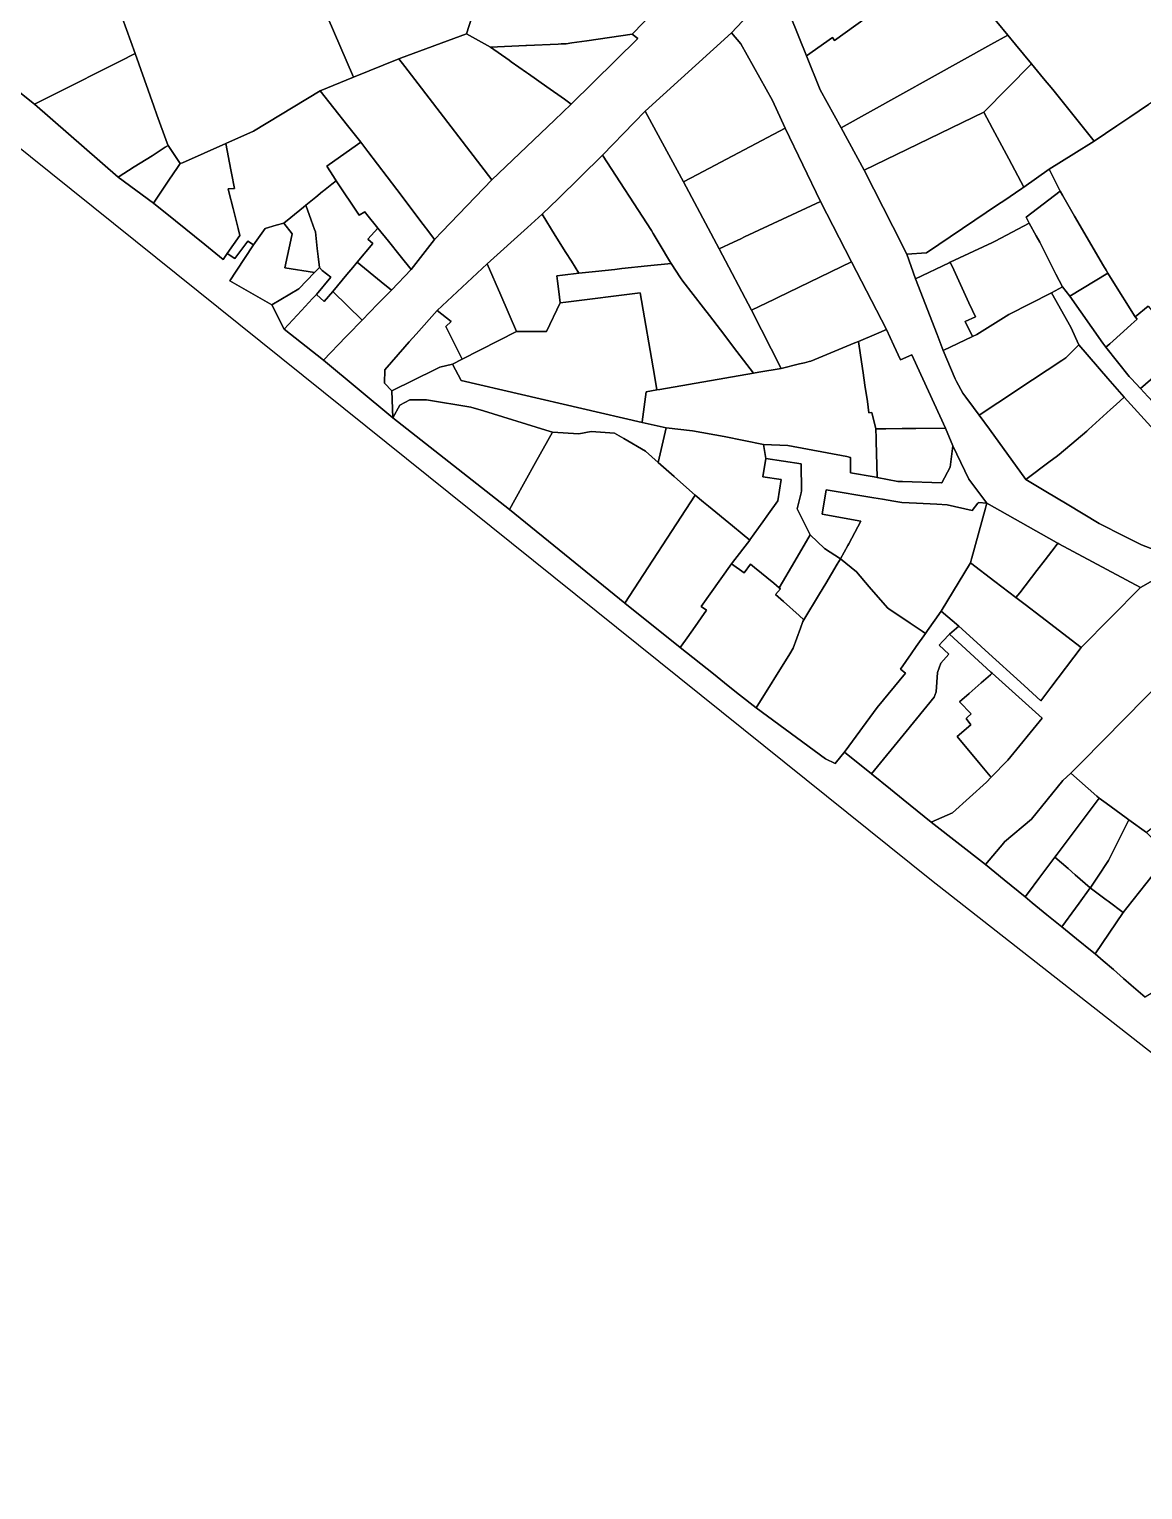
# Model space of a CAD drawing. Header units: inches. Extents: x 469561 to 471650, y 1000291 to 1003909.
# Drawn here: x 470656 to 470920.8, y 1000290.6 to 1000638 of the extents above; entities that cross this region are included whole.
import ezdxf

# ---------------------------------------------------------------- set-up
doc = ezdxf.new("R2010")
doc.units = ezdxf.units.IN
doc.header["$MEASUREMENT"] = 0
doc.layers.add('Gulele_10_08_New_Parcel', color=7, linetype='Continuous')

msp = doc.modelspace()

# ---------------------------------------------------------------- linework, layer by layer
at = {"layer": 'Gulele_10_08_New_Parcel'}
for points in [[(471269.5416, 1000462.1588), (471211.4731, 1000417.2532), (471202.1631, 1000410.2677), (471119.6125, 1000350.1849), (471046.5759, 1000297.0267), (471041.7329, 1000290.5708), (471025.6619, 1000308.995), (471006.7273, 1000328.8018), (470870.5715, 1000435.4985), (470556.3433, 1000687.9273)], [(470835.004, 1000649.9492), (470823.0174, 1000637.0814), (470802.4718, 1000618.4601), (470799.8702, 1000615.7928), (470792.3134, 1000608.0452), (470781.7229, 1000597.6438), (470777.9544, 1000593.9426), (470774.4615, 1000590.8001), (470764.8793, 1000582.1793), (470752.9959, 1000571.095), (470748.015, 1000565.4534), (470746.3649, 1000563.5845), (470745.3137, 1000562.3938), (470740.513, 1000556.9562), (470740.4365, 1000553.8177), (470742.1971, 1000551.9805), (470742.4268, 1000545.5502), (470725.936, 1000559.2603), (470731.3041, 1000564.7944), (470731.7759, 1000565.2809), (470735.1789, 1000568.7891), (470738.8141, 1000572.5367), (470742.0888, 1000575.9127), (470746.8207, 1000580.791), (470752.3756, 1000587.9323), (470754.2132, 1000589.8452), (470766.018, 1000602.1332), (470780.8513, 1000616.338), (470784.8462, 1000620.1636), (470800.6893, 1000635.7793), (470799.3793, 1000636.7793), (470804.6318, 1000642.2628)], [(470763.7493, 1000648.8793), (470759.9502, 1000636.8686), (470744.2539, 1000631.0858), (470743.8889, 1000630.9364), (470733.1269, 1000626.5299), (470726.8431, 1000641.1029)], [(470836.9993, 1000641.0793), (470840.8282, 1000631.6286), (470844.0893, 1000623.5793), (470849.0648, 1000614.4767), (470854.5293, 1000604.4793), (470861.3259, 1000591.0488), (470864.6538, 1000584.4726), (470866.7611, 1000578.5939), (470871.8779, 1000565.3907), (470873.3517, 1000561.5879), (470876.1893, 1000554.7793), (470876.5257, 1000554.1475), (470877.9993, 1000551.3793), (470878.6697, 1000550.4804), (470880.5101, 1000548.0129), (470881.8841, 1000546.1707), (470884.306, 1000542.8298), (470892.9693, 1000530.8793), (470897.7105, 1000528.0248), (470902.7756, 1000524.9753), (470910.3852, 1000520.3939), (470911.8221, 1000519.6713), (470914.9346, 1000518.1059), (470920.4475, 1000515.3333), (470931.0395, 1000511.2731), (470920.2537, 1000505.2081), (470900.8187, 1000515.5684), (470898.4258, 1000516.9268), (470883.7391, 1000525.2643), (470879.4069, 1000530.9356), (470875.6293, 1000538.8793), (470873.8393, 1000543.0793), (470867.1373, 1000557.7213), (470865.8388, 1000560.5582), (470863.2051, 1000559.3379), (470861.6198, 1000562.7596), (470859.8724, 1000566.5313), (470851.5293, 1000582.6793), (470844.1374, 1000596.9962), (470835.7456, 1000614.4673), (470832.7334, 1000621.0519), (470825.1893, 1000634.4793), (470823.0174, 1000637.0814), (470835.004, 1000649.9492)], [(470948.9451, 1000645.1378), (470931.5905, 1000626.3642), (470922.1657, 1000620.0383), (470917.6997, 1000617.0407), (470914.6079, 1000614.9656), (470909.2452, 1000611.3661), (470899.428, 1000623.592), (470897.2088, 1000626.2517), (470894.3036, 1000629.7335), (470890.513, 1000634.3447), (470888.6725, 1000636.5835), (470883.4843, 1000642.8947)], [(470644.1948, 1000630.4108), (470657.2613, 1000620.1754), (470677.1107, 1000602.8152), (470685.5095, 1000596.5772), (470690.7232, 1000592.3662), (470697.7024, 1000586.7291), (470702.093, 1000583.1828), (470703.0667, 1000584.5849), (470704.8364, 1000583.4071), (470707.9988, 1000587.5882), (470709.3483, 1000586.6909), (470705.2103, 1000580.39), (470703.654, 1000578.1492), (470713.706, 1000572.4426), (470716.6036, 1000566.5993), (470725.936, 1000559.2603), (470742.4268, 1000545.5502), (470770.2146, 1000523.7333), (470797.6197, 1000501.4571), (470810.7864, 1000490.8931), (470818.6707, 1000484.6329), (470822.2132, 1000481.8201), (470824.918, 1000479.6724), (470828.8588, 1000476.5433), (470845.3107, 1000464.4066), (470847.6072, 1000463.3349), (470850.0171, 1000466.273), (470849.8272, 1000466.0142), (470856.2575, 1000460.8853), (470860.7667, 1000457.2246), (470863.8215, 1000454.7447), (470870.4959, 1000449.3262), (470883.376, 1000439.3197), (470887.8126, 1000435.6677), (470892.7793, 1000431.5793), (470894.4619, 1000430.2151), (470898.0046, 1000427.3429), (470901.5472, 1000424.4707), (470905.0209, 1000421.6544), (470908.7631, 1000418.6205), (470909.4903, 1000418.0309), (470911.3913, 1000416.3732), (470913.7867, 1000414.2844), (470916.1721, 1000412.2043), (470918.0141, 1000410.5981), (470921.3174, 1000407.7176)], [(470922.0441, 1000572.1185), (470919.0029, 1000569.5655), (470913.5243, 1000578.2484), (470912.4785, 1000579.9058), (470912.0477, 1000580.647), (470911.4288, 1000581.7121), (470904.5544, 1000593.5407), (470901.6788, 1000598.4887), (470901.1405, 1000599.4149), (470898.5567, 1000604.6891), (470904.3931, 1000608.3351), (470909.2452, 1000611.3661), (470914.6079, 1000614.9656), (470917.6997, 1000617.0407), (470922.1657, 1000620.0383)], [(470926.5214, 1000484.1682), (470906.2943, 1000463.6566), (470903.6958, 1000461.0216), (470901.7793, 1000459.2793), (470894.3393, 1000450.0793), (470887.9315, 1000444.6588), (470887.7193, 1000444.4793), (470883.376, 1000439.3197), (470870.4959, 1000449.3262), (470875.5482, 1000451.6227), (470883.586, 1000458.895), (470884.707, 1000460.0337), (470888.6893, 1000464.0793), (470896.8615, 1000474.0913), (470884.9723, 1000484.7921), (470884.6577, 1000485.0753), (470874.8592, 1000494.1083), (470877.0026, 1000496.022), (470881.3426, 1000492.0734), (470883.3399, 1000490.2563), (470892.5866, 1000481.8436), (470896.523, 1000478.2623), (470898.9048, 1000481.3813), (470906.1684, 1000490.8931), (470920.2537, 1000505.2081), (470931.0395, 1000511.2731)]]:
    msp.add_lwpolyline(points, dxfattribs=at)
for points in [[(470669.2831, 1000664.5049), (470672.6695, 1000666.0776), (470677.6904, 1000668.4094), (470684.2748, 1000671.4673), (470707.7851, 1000682.3858), (470708.8325, 1000682.8722), (470724.0413, 1000647.6007), (470726.8431, 1000641.1029), (470733.1269, 1000626.5299), (470725.1781, 1000623.2752), (470709.3316, 1000613.7372), (470702.6947, 1000610.7907), (470692.4115, 1000606.2253), (470691.908, 1000606.0018), (470688.979, 1000610.2826), (470688.7693, 1000610.8695), (470686.3526, 1000617.632), (470685.6286, 1000619.6578), (470681.1616, 1000632.1577), (470674.9908, 1000649.4252), (470673.5511, 1000653.229), (470672.4123, 1000656.2376), (470670.4522, 1000661.416), (470670.2035, 1000662.0733)], [(470835.004, 1000649.9492), (470857.466, 1000674.5451), (470863.615, 1000667.0651), (470871.2541, 1000657.7724), (470871.4754, 1000657.5032), (470872.0917, 1000656.7535), (470873.4526, 1000655.098), (470871.6062, 1000653.7725), (470870.3632, 1000652.8802), (470870.0543, 1000652.6584), (470861.6859, 1000646.651), (470859.6283, 1000645.1739), (470860.1944, 1000644.3854), (470847.5097, 1000635.2795), (470846.967, 1000636.0354), (470840.8282, 1000631.6286), (470836.9993, 1000641.0793)], [(470759.9502, 1000636.8686), (470763.7493, 1000648.8793), (470764.1674, 1000650.4473), (470764.4693, 1000651.5793), (470764.5418, 1000653.7552), (470769.2063, 1000653.9811), (470771.6178, 1000654.0979), (470782.4928, 1000654.6245), (470785.6893, 1000654.7793), (470789.1293, 1000654.5793), (470790.75, 1000654.2298), (470804.6318, 1000642.2628), (470799.3793, 1000636.7793), (470788.5549, 1000635.2274), (470785.0211, 1000634.7207), (470783.6495, 1000634.5241), (470782.4553, 1000634.471), (470781.7421, 1000634.4393), (470774.2222, 1000634.1051), (470774.0851, 1000634.099), (470765.6989, 1000633.7263)], [(470840.8282, 1000631.6286), (470846.967, 1000636.0354), (470847.5097, 1000635.2795), (470860.1944, 1000644.3854), (470859.6283, 1000645.1739), (470861.6859, 1000646.651), (470870.0543, 1000652.6584), (470870.3632, 1000652.8802), (470871.6062, 1000653.7725), (470873.4526, 1000655.098), (470874.267, 1000654.1073), (470878.5705, 1000648.8721), (470878.6309, 1000648.7987), (470883.4843, 1000642.8947), (470888.6725, 1000636.5835), (470884.6206, 1000634.322), (470849.0648, 1000614.4767), (470844.0893, 1000623.5793)], [(470641.9434, 1000632.1744), (470644.6896, 1000635.0546), (470645.3025, 1000635.6974), (470647.177, 1000637.6633), (470649.016, 1000638.7864), (470651.4415, 1000640.2678), (470656.6869, 1000643.4713), (470674.9908, 1000649.4252), (470681.1616, 1000632.1577), (470677.6293, 1000630.3868), (470672.3534, 1000627.7417), (470671.6103, 1000627.3692), (470667.8176, 1000625.4678), (470657.2613, 1000620.1754), (470644.1948, 1000630.4108)], [(470743.8889, 1000630.9364), (470744.2539, 1000631.0858), (470759.9502, 1000636.8686), (470765.6989, 1000633.7263), (470770.0745, 1000630.6269), (470770.6092, 1000630.2482), (470774.2158, 1000627.6935), (470774.7385, 1000627.3232), (470779.0289, 1000624.2842), (470783.2447, 1000621.298), (470784.8462, 1000620.1636), (470780.8513, 1000616.338), (470766.018, 1000602.1332), (470748.4947, 1000624.9415), (470747.6482, 1000626.0433), (470745.3129, 1000629.0829)], [(470765.6989, 1000633.7263), (470774.0851, 1000634.099), (470774.2222, 1000634.1051), (470781.7421, 1000634.4393), (470782.4553, 1000634.471), (470783.6495, 1000634.5241), (470785.0211, 1000634.7207), (470788.5549, 1000635.2274), (470799.3793, 1000636.7793), (470800.6893, 1000635.7793), (470784.8462, 1000620.1636), (470783.2447, 1000621.298), (470779.0289, 1000624.2842), (470774.7385, 1000627.3232), (470774.2158, 1000627.6935), (470770.6092, 1000630.2482), (470770.0745, 1000630.6269)], [(470802.4718, 1000618.4601), (470823.0174, 1000637.0814), (470825.1893, 1000634.4793), (470832.7334, 1000621.0519), (470835.7456, 1000614.4673), (470814.9177, 1000603.4194), (470811.5783, 1000601.6481), (470805.088, 1000613.6301)], [(470849.0648, 1000614.4767), (470884.6206, 1000634.322), (470888.6725, 1000636.5835), (470890.513, 1000634.3447), (470894.3036, 1000629.7335), (470882.9542, 1000618.2602), (470875.3128, 1000614.4811), (470869.9357, 1000611.8934), (470854.5293, 1000604.4793)], [(470657.2613, 1000620.1754), (470667.8176, 1000625.4678), (470671.6103, 1000627.3692), (470672.3534, 1000627.7417), (470677.6293, 1000630.3868), (470681.1616, 1000632.1577), (470685.6286, 1000619.6578), (470686.3526, 1000617.632), (470688.7693, 1000610.8695), (470688.979, 1000610.2826), (470688.3343, 1000609.877), (470685.1727, 1000607.8877), (470680.9183, 1000605.2109), (470677.1107, 1000602.8152)], [(470725.1781, 1000623.2752), (470733.1269, 1000626.5299), (470743.8889, 1000630.9364), (470745.3129, 1000629.0829), (470747.6482, 1000626.0433), (470748.4947, 1000624.9415), (470766.018, 1000602.1332), (470754.2132, 1000589.8452), (470752.3756, 1000587.9323), (470750.9832, 1000589.7726), (470749.656, 1000591.5265), (470743.3858, 1000599.8131), (470736.4992, 1000608.9145), (470734.8007, 1000611.069), (470731.6475, 1000615.0688)], [(470882.9542, 1000618.2602), (470894.3036, 1000629.7335), (470897.2088, 1000626.2517), (470899.428, 1000623.592), (470909.2452, 1000611.3661), (470904.3931, 1000608.3351), (470898.5567, 1000604.6891), (470892.5347, 1000600.4219), (470888.936, 1000607.1225), (470885.0431, 1000614.3708)], [(470702.6947, 1000610.7907), (470709.3316, 1000613.7372), (470725.1781, 1000623.2752), (470731.6475, 1000615.0688), (470734.8007, 1000611.069), (470729.9889, 1000607.7056), (470726.7291, 1000605.4271), (470728.3178, 1000602.8995), (470728.9298, 1000601.9259), (470727.9395, 1000601.1235), (470725.9309, 1000599.4959), (470725.7526, 1000599.3514), (470724.0953, 1000598.0085), (470721.7191, 1000596.083), (470721.2146, 1000595.6742), (470718.1742, 1000593.2106), (470716.5239, 1000591.8733), (470714.7081, 1000591.3435), (470712.0893, 1000590.5793), (470709.3483, 1000586.6909), (470707.9988, 1000587.5882), (470704.8364, 1000583.4071), (470703.0667, 1000584.5849), (470706.0795, 1000588.9233), (470705.6594, 1000590.5782), (470704.4445, 1000595.3641), (470703.4484, 1000599.288), (470703.3137, 1000600.025), (470704.7793, 1000600.0793), (470704.0647, 1000603.7513), (470703.9096, 1000604.5483)], [(470792.3134, 1000608.0452), (470799.8702, 1000615.7928), (470802.4718, 1000618.4601), (470805.088, 1000613.6301), (470811.5783, 1000601.6481), (470820.0544, 1000585.7468), (470827.7599, 1000571.1063), (470834.7649, 1000557.3065), (470829.5054, 1000556.4016), (470828.2502, 1000556.1857), (470824.2773, 1000561.3504), (470820.3301, 1000566.4819), (470817.7428, 1000569.8454), (470816.3066, 1000571.7123), (470811.4304, 1000578.0515), (470810.8315, 1000578.8301), (470808.6017, 1000582.2781), (470808.2159, 1000582.8747), (470805.9887, 1000586.6355), (470804.3759, 1000589.3587), (470803.9429, 1000590.0899)], [(470854.5293, 1000604.4793), (470869.9357, 1000611.8934), (470875.3128, 1000614.4811), (470882.9542, 1000618.2602), (470885.0431, 1000614.3708), (470888.936, 1000607.1225), (470892.5347, 1000600.4219), (470892.0574, 1000600.0837), (470887.7085, 1000597.1557), (470886.4835, 1000596.3309), (470869.3708, 1000584.8095), (470864.6538, 1000584.4726), (470861.3259, 1000591.0488)], [(470811.5783, 1000601.6481), (470814.9177, 1000603.4194), (470835.7456, 1000614.4673), (470844.1374, 1000596.9962), (470826.0719, 1000588.5576), (470825.179, 1000588.1405), (470823.4504, 1000587.3331), (470820.0544, 1000585.7468)], [(470677.1107, 1000602.8152), (470680.9183, 1000605.2109), (470685.1727, 1000607.8877), (470688.3343, 1000609.877), (470688.979, 1000610.2826), (470691.908, 1000606.0018), (470691.2685, 1000605.0599), (470689.2106, 1000602.0287), (470687.1264, 1000598.9588), (470685.5095, 1000596.5772)], [(470685.5095, 1000596.5772), (470687.1264, 1000598.9588), (470689.2106, 1000602.0287), (470691.2685, 1000605.0599), (470691.908, 1000606.0018), (470692.4115, 1000606.2253), (470702.6947, 1000610.7907), (470703.9096, 1000604.5483), (470704.0647, 1000603.7513), (470704.7793, 1000600.0793), (470703.3137, 1000600.025), (470703.4484, 1000599.288), (470704.4445, 1000595.3641), (470705.6594, 1000590.5782), (470706.0795, 1000588.9233), (470703.0667, 1000584.5849), (470702.093, 1000583.1828), (470697.7024, 1000586.7291), (470690.7232, 1000592.3662)], [(470726.7291, 1000605.4271), (470729.9889, 1000607.7056), (470734.8007, 1000611.069), (470736.4992, 1000608.9145), (470743.3858, 1000599.8131), (470749.656, 1000591.5265), (470750.9832, 1000589.7726), (470752.3756, 1000587.9323), (470746.8207, 1000580.791), (470744.1652, 1000584.0956), (470741.3744, 1000587.5686), (470738.9117, 1000590.6332), (470736.3006, 1000593.8826), (470735.747, 1000594.5715), (470734.4628, 1000593.707), (470728.9298, 1000601.9259), (470728.3178, 1000602.8995)], [(470777.9544, 1000593.9426), (470781.7229, 1000597.6438), (470792.3134, 1000608.0452), (470803.9429, 1000590.0899), (470804.3759, 1000589.3587), (470805.9887, 1000586.6355), (470808.2159, 1000582.8747), (470808.6017, 1000582.2781), (470802.9804, 1000581.6758), (470796.9182, 1000581.0263), (470795.273, 1000580.85), (470790.6037, 1000580.3497), (470786.7106, 1000579.9326), (470784.9035, 1000582.824), (470783.6094, 1000584.8945), (470781.0828, 1000588.9371)], [(470721.7191, 1000596.083), (470724.0953, 1000598.0085), (470725.7526, 1000599.3514), (470725.9309, 1000599.4959), (470727.9395, 1000601.1235), (470728.9298, 1000601.9259), (470734.4628, 1000593.707), (470735.747, 1000594.5715), (470736.3006, 1000593.8826), (470738.9117, 1000590.6332), (470736.5321, 1000588.0695), (470737.6865, 1000586.998), (470733.9701, 1000582.5601), (470732.9057, 1000581.289), (470731.5097, 1000579.622), (470728.1487, 1000575.6084), (470726.1149, 1000573.1797), (470724.2866, 1000574.8767), (470727.7051, 1000579.0155), (470725.6301, 1000580.5674), (470724.9993, 1000581.2793), (470724.6979, 1000583.8977), (470724.4748, 1000585.8356), (470724.0184, 1000589.8003), (470723.8348, 1000590.3021), (470723.0027, 1000592.5755)], [(470864.6538, 1000584.4726), (470869.3708, 1000584.8095), (470886.4835, 1000596.3309), (470887.7085, 1000597.1557), (470892.0574, 1000600.0837), (470892.5347, 1000600.4219), (470898.5567, 1000604.6891), (470901.1405, 1000599.4149), (470893.0682, 1000593.2328), (470893.7707, 1000591.8339), (470885.709, 1000587.5383), (470885.0466, 1000587.2288), (470875.0003, 1000582.5343), (470874.7648, 1000582.4243), (470866.7611, 1000578.5939)], [(470893.0682, 1000593.2328), (470901.1405, 1000599.4149), (470901.6788, 1000598.4887), (470904.5544, 1000593.5407), (470911.4288, 1000581.7121), (470912.0477, 1000580.647), (470912.4785, 1000579.9058), (470909.4413, 1000578.154), (470903.4007, 1000574.477), (470901.6558, 1000576.7109), (470900.1313, 1000579.7076), (470898.1127, 1000583.6754), (470896.2793, 1000587.2793), (470895.4197, 1000588.8401), (470893.7707, 1000591.8339)], [(470716.5239, 1000591.8733), (470718.1742, 1000593.2106), (470721.2146, 1000595.6742), (470721.7191, 1000596.083), (470723.0027, 1000592.5755), (470723.8348, 1000590.3021), (470724.0184, 1000589.8003), (470724.4748, 1000585.8356), (470724.6979, 1000583.8977), (470724.9993, 1000581.2793), (470723.8398, 1000580.0854), (470716.7612, 1000581.1996), (470718.4122, 1000588.8705), (470718.5097, 1000589.3235)], [(470820.0544, 1000585.7468), (470823.4504, 1000587.3331), (470825.179, 1000588.1405), (470826.0719, 1000588.5576), (470844.1374, 1000596.9962), (470851.5293, 1000582.6793), (470834.0326, 1000574.1604), (470833.19, 1000573.7502), (470827.7599, 1000571.1063)], [(470703.654, 1000578.1492), (470705.2103, 1000580.39), (470709.3483, 1000586.6909), (470712.0893, 1000590.5793), (470714.7081, 1000591.3435), (470716.5239, 1000591.8733), (470718.5097, 1000589.3235), (470718.4122, 1000588.8705), (470716.7612, 1000581.1996), (470723.8398, 1000580.0854), (470720.1117, 1000576.2465), (470713.706, 1000572.4426)], [(470764.8793, 1000582.1793), (470774.4615, 1000590.8001), (470777.9544, 1000593.9426), (470781.0828, 1000588.9371), (470783.6094, 1000584.8945), (470784.9035, 1000582.824), (470786.7106, 1000579.9326), (470782.805, 1000579.4681), (470781.4676, 1000579.309), (470781.6167, 1000578.0558), (470781.9092, 1000575.5961), (470782.2286, 1000572.9107), (470778.9993, 1000566.0793), (470771.8793, 1000566.0793), (470768.1129, 1000574.7421)], [(470875.0003, 1000582.5343), (470885.0466, 1000587.2288), (470885.709, 1000587.5383), (470893.7707, 1000591.8339), (470895.4197, 1000588.8401), (470896.2793, 1000587.2793), (470898.1127, 1000583.6754), (470900.1313, 1000579.7076), (470901.6558, 1000576.7109), (470899.0667, 1000575.2987), (470888.9693, 1000570.0793), (470881.3093, 1000565.3793), (470880.2903, 1000564.8938), (470878.5601, 1000568.4693), (470880.9693, 1000569.5793), (470880.291, 1000571.0514), (470879.4475, 1000572.8821), (470875.8137, 1000580.7689)], [(470733.9701, 1000582.5601), (470737.6865, 1000586.998), (470736.5321, 1000588.0695), (470738.9117, 1000590.6332), (470741.3744, 1000587.5686), (470744.1652, 1000584.0956), (470746.8207, 1000580.791), (470742.0888, 1000575.9127), (470739.6568, 1000577.904)], [(470713.706, 1000572.4426), (470720.1117, 1000576.2465), (470723.8398, 1000580.0854), (470724.9993, 1000581.2793), (470725.6301, 1000580.5674), (470727.7051, 1000579.0155), (470724.2866, 1000574.8767), (470723.363, 1000573.8816), (470720.7216, 1000571.0359), (470716.6036, 1000566.5993)], [(470728.1487, 1000575.6084), (470731.5097, 1000579.622), (470732.9057, 1000581.289), (470733.9701, 1000582.5601), (470739.6568, 1000577.904), (470742.0888, 1000575.9127), (470738.8141, 1000572.5367), (470735.1789, 1000568.7891)], [(470752.9959, 1000571.095), (470764.8793, 1000582.1793), (470768.1129, 1000574.7421), (470771.8793, 1000566.0793), (470758.9533, 1000559.499), (470755.0576, 1000567.2906), (470756.2925, 1000568.4879)], [(470781.4676, 1000579.309), (470782.805, 1000579.4681), (470786.7106, 1000579.9326), (470790.6037, 1000580.3497), (470795.273, 1000580.85), (470796.9182, 1000581.0263), (470802.9804, 1000581.6758), (470808.6017, 1000582.2781), (470810.8315, 1000578.8301), (470811.4304, 1000578.0515), (470816.3066, 1000571.7123), (470817.7428, 1000569.8454), (470820.3301, 1000566.4819), (470824.2773, 1000561.3504), (470828.2502, 1000556.1857), (470805.9216, 1000552.3142), (470805.2271, 1000552.1938), (470804.6353, 1000555.6083), (470801.2304, 1000575.2518), (470783.5654, 1000573.0754), (470782.2286, 1000572.9107), (470781.9092, 1000575.5961), (470781.6167, 1000578.0558)], [(470827.7599, 1000571.1063), (470833.19, 1000573.7502), (470834.0326, 1000574.1604), (470851.5293, 1000582.6793), (470859.8724, 1000566.5313), (470857.424, 1000565.507), (470853.1785, 1000563.731), (470852.3259, 1000563.3743), (470841.8399, 1000558.9877), (470841.4634, 1000558.8982), (470840.3677, 1000558.6379), (470839.1833, 1000558.3564), (470834.7649, 1000557.3065)], [(470866.7611, 1000578.5939), (470874.7648, 1000582.4243), (470875.0003, 1000582.5343), (470875.8137, 1000580.7689), (470879.4475, 1000572.8821), (470880.291, 1000571.0514), (470880.9693, 1000569.5793), (470878.5601, 1000568.4693), (470880.2903, 1000564.8938), (470873.3517, 1000561.5879), (470871.8779, 1000565.3907)], [(470903.4007, 1000574.477), (470909.4413, 1000578.154), (470912.4785, 1000579.9058), (470913.5243, 1000578.2484), (470919.0029, 1000569.5655), (470919.46, 1000568.9929), (470918.0239, 1000567.7016), (470916.2227, 1000566.082), (470912.9282, 1000563.1196), (470912.025, 1000562.3075), (470911.2493, 1000563.2793)], [(470716.6036, 1000566.5993), (470720.7216, 1000571.0359), (470723.363, 1000573.8816), (470724.2866, 1000574.8767), (470726.1149, 1000573.1797), (470728.1487, 1000575.6084), (470735.1789, 1000568.7891), (470731.7759, 1000565.2809), (470731.3041, 1000564.7944), (470725.936, 1000559.2603)], [(470756.6652, 1000558.3342), (470758.9533, 1000559.499), (470771.8793, 1000566.0793), (470778.9993, 1000566.0793), (470782.2286, 1000572.9107), (470783.5654, 1000573.0754), (470801.2304, 1000575.2518), (470804.6353, 1000555.6083), (470805.2271, 1000552.1938), (470802.6721, 1000551.7508), (470801.7755, 1000544.5781), (470801.7535, 1000544.402), (470758.6555, 1000554.4301)], [(470873.3517, 1000561.5879), (470880.2903, 1000564.8938), (470881.3093, 1000565.3793), (470888.9693, 1000570.0793), (470899.0667, 1000575.2987), (470903.6566, 1000567.1193), (470905.5396, 1000562.8825), (470902.4797, 1000559.8226), (470901.5027, 1000559.175), (470894.5977, 1000554.598), (470886.3386, 1000549.1234), (470881.8841, 1000546.1707), (470880.5101, 1000548.0129), (470878.6697, 1000550.4804), (470877.9993, 1000551.3793), (470876.5257, 1000554.1475), (470876.1893, 1000554.7793)], [(470899.0667, 1000575.2987), (470901.6558, 1000576.7109), (470903.4007, 1000574.477), (470911.2493, 1000563.2793), (470912.025, 1000562.3075), (470917.5517, 1000555.3843), (470918.0435, 1000554.8608), (470920.2388, 1000552.524), (470922.0133, 1000550.6351), (470944.4793, 1000526.721), (470941.2196, 1000522.5123), (470933.7193, 1000531.3793), (470916.3873, 1000550.4634), (470912.4865, 1000554.9293), (470905.5396, 1000562.8825), (470903.6566, 1000567.1193)], [(470740.4365, 1000553.8177), (470740.513, 1000556.9562), (470745.3137, 1000562.3938), (470746.3649, 1000563.5845), (470748.015, 1000565.4534), (470752.9959, 1000571.095), (470756.2925, 1000568.4879), (470755.0576, 1000567.2906), (470758.9533, 1000559.499), (470756.6652, 1000558.3342), (470753.6032, 1000557.5687), (470752.6327, 1000557.0932), (470742.1971, 1000551.9805)], [(470912.025, 1000562.3075), (470912.9282, 1000563.1196), (470916.2227, 1000566.082), (470918.0239, 1000567.7016), (470919.46, 1000568.9929), (470919.0029, 1000569.5655), (470922.0441, 1000572.1185), (470925.7412, 1000567.7144), (470928.4785, 1000564.4536), (470926.8994, 1000563.128), (470925.4524, 1000561.9133), (470927.9208, 1000558.9729), (470922.6534, 1000554.5511), (470920.2388, 1000552.524), (470918.0435, 1000554.8608), (470917.5517, 1000555.3843)], [(470801.7535, 1000544.402), (470801.7755, 1000544.5781), (470802.6721, 1000551.7508), (470805.2271, 1000552.1938), (470805.9216, 1000552.3142), (470828.2502, 1000556.1857), (470829.5054, 1000556.4016), (470834.7649, 1000557.3065), (470839.1833, 1000558.3564), (470840.3677, 1000558.6379), (470841.4634, 1000558.8982), (470841.8399, 1000558.9877), (470852.3259, 1000563.3743), (470853.1785, 1000563.731), (470853.6607, 1000560.4784), (470854.2922, 1000556.2183), (470854.7225, 1000553.3159), (470855.3043, 1000549.3915), (470855.6687, 1000546.7508), (470856.3182, 1000546.7791), (470857.3065, 1000542.9367), (470857.3715, 1000540.716), (470857.3938, 1000539.9565), (470857.645, 1000531.3792), (470856.9007, 1000531.5281), (470851.2817, 1000532.4601), (470851.2817, 1000536.1345), (470850.3991, 1000536.302), (470836.3543, 1000538.9669), (470830.613, 1000539.1965), (470821.2645, 1000541.1108), (470813.7303, 1000542.4737), (470807.4182, 1000543.1772)], [(470853.1785, 1000563.731), (470857.424, 1000565.507), (470859.8724, 1000566.5313), (470861.6198, 1000562.7596), (470863.2051, 1000559.3379), (470865.8388, 1000560.5582), (470867.1373, 1000557.7213), (470873.8393, 1000543.0793), (470866.8175, 1000542.9981), (470863.7941, 1000542.9632), (470863.5712, 1000542.9606), (470859.7058, 1000542.9159), (470857.3065, 1000542.9367), (470856.3182, 1000546.7791), (470855.6687, 1000546.7508), (470855.3043, 1000549.3915), (470854.7225, 1000553.3159), (470854.2922, 1000556.2183), (470853.6607, 1000560.4784)], [(470920.2388, 1000552.524), (470922.6534, 1000554.5511), (470927.9208, 1000558.9729), (470925.4524, 1000561.9133), (470926.8994, 1000563.128), (470928.4785, 1000564.4536), (470934.2493, 1000557.5793), (470934.8318, 1000556.9347), (470941.6593, 1000549.3793), (470942.677, 1000548.333), (470949.6673, 1000541.1463), (470954.3894, 1000536.2916), (470944.4793, 1000526.721), (470922.0133, 1000550.6351)], [(470881.8841, 1000546.1707), (470886.3386, 1000549.1234), (470894.5977, 1000554.598), (470901.5027, 1000559.175), (470902.4797, 1000559.8226), (470905.5396, 1000562.8825), (470912.4865, 1000554.9293), (470916.3873, 1000550.4634), (470914.4569, 1000548.7103), (470913.1305, 1000547.5057), (470907.893, 1000542.749), (470907.4411, 1000542.3386), (470904.9103, 1000540.2202), (470900.8692, 1000536.8377), (470900.2051, 1000536.2819), (470898.7879, 1000535.2238), (470892.9693, 1000530.8793), (470884.306, 1000542.8298)], [(470742.1971, 1000551.9805), (470752.6327, 1000557.0932), (470753.6032, 1000557.5687), (470756.6652, 1000558.3342), (470758.6555, 1000554.4301), (470801.7535, 1000544.402), (470807.4182, 1000543.1772), (470805.5357, 1000534.9249), (470802.519, 1000537.589), (470797.3659, 1000540.6027), (470795.1876, 1000541.8767), (470789.5819, 1000542.2585), (470786.673, 1000541.7227), (470780.3959, 1000542.1054), (470778.8209, 1000542.591), (470763.9828, 1000547.1656), (470761.0286, 1000548.0764), (470750.4646, 1000549.837), (470746.484, 1000549.837), (470744.1109, 1000548.5357), (470742.4268, 1000545.5502)], [(470742.4268, 1000545.5502), (470744.1109, 1000548.5357), (470746.484, 1000549.837), (470750.4646, 1000549.837), (470761.0286, 1000548.0764), (470763.9828, 1000547.1656), (470778.8209, 1000542.591), (470780.3959, 1000542.1054), (470776.4028, 1000534.8998), (470771.484, 1000526.0239), (470770.2146, 1000523.7333)], [(470892.9693, 1000530.8793), (470898.7879, 1000535.2238), (470900.2051, 1000536.2819), (470900.8692, 1000536.8377), (470904.9103, 1000540.2202), (470907.4411, 1000542.3386), (470907.893, 1000542.749), (470913.1305, 1000547.5057), (470914.4569, 1000548.7103), (470916.3873, 1000550.4634), (470933.7193, 1000531.3793), (470941.2196, 1000522.5123), (470931.0395, 1000511.2731), (470920.4475, 1000515.3333), (470914.9346, 1000518.1059), (470911.8221, 1000519.6713), (470910.3852, 1000520.3939), (470902.7756, 1000524.9753), (470897.7105, 1000528.0248)], [(470805.5357, 1000534.9249), (470807.4182, 1000543.1772), (470813.7303, 1000542.4737), (470821.2645, 1000541.1108), (470830.613, 1000539.1965), (470831.1293, 1000535.8793), (470830.4663, 1000531.4929), (470834.7935, 1000530.8388), (470834.4101, 1000528.3025), (470834.0267, 1000525.7662), (470831.7964, 1000522.6712), (470830.4463, 1000520.7977), (470827.3626, 1000516.5184), (470827.3213, 1000516.461), (470825.4943, 1000517.9656), (470823.2218, 1000519.8371), (470817.5071, 1000524.5434), (470816.3398, 1000525.5047), (470814.3078, 1000527.1781), (470809.4422, 1000531.475), (470809.3098, 1000531.5919)], [(470857.3065, 1000542.9367), (470859.7058, 1000542.9159), (470863.5712, 1000542.9606), (470863.7941, 1000542.9632), (470866.8175, 1000542.9981), (470873.8393, 1000543.0793), (470875.6293, 1000538.8793), (470874.9735, 1000533.8398), (470872.9993, 1000530.0793), (470872.9099, 1000530.0821), (470863.6059, 1000530.3729), (470862.5046, 1000530.4073), (470857.645, 1000531.3792), (470857.3938, 1000539.9565), (470857.3715, 1000540.716)], [(470770.2146, 1000523.7333), (470771.484, 1000526.0239), (470776.4028, 1000534.8998), (470780.3959, 1000542.1054), (470786.673, 1000541.7227), (470789.5819, 1000542.2585), (470795.1876, 1000541.8767), (470797.3659, 1000540.6027), (470802.519, 1000537.589), (470805.5357, 1000534.9249), (470809.3098, 1000531.5919), (470809.4422, 1000531.475), (470814.3078, 1000527.1781), (470797.6197, 1000501.4571)], [(470830.613, 1000539.1965), (470836.3543, 1000538.9669), (470850.3991, 1000536.302), (470851.2817, 1000536.1345), (470851.2817, 1000532.4601), (470856.9007, 1000531.5281), (470857.645, 1000531.3792), (470862.5046, 1000530.4073), (470863.6059, 1000530.3729), (470872.9099, 1000530.0821), (470872.9993, 1000530.0793), (470874.9735, 1000533.8398), (470875.6293, 1000538.8793), (470879.4069, 1000530.9356), (470883.7391, 1000525.2643), (470881.7488, 1000525.4174), (470881.5865, 1000525.2145), (470880.2178, 1000523.5037), (470874.2468, 1000524.8816), (470871.8136, 1000525.0024), (470866.9907, 1000525.2418), (470863.4532, 1000525.4174), (470861.5533, 1000525.7327), (470858.8801, 1000526.1763), (470856.807, 1000526.5204), (470845.4638, 1000528.4029), (470844.5031, 1000522.6141), (470853.7626, 1000520.9336), (470850.8726, 1000515.5392), (470850.6693, 1000515.1597), (470848.9086, 1000512.0211), (470845.0811, 1000514.4707), (470841.7129, 1000517.6858), (470840.2062, 1000520.6991), (470840.1024, 1000520.9068), (470838.6298, 1000523.8518), (470839.5397, 1000527.721), (470839.646, 1000528.1732), (470839.5694, 1000534.6035), (470831.1293, 1000535.8793)], [(470822.9639, 1000510.8051), (470823.1904, 1000511.0991), (470827.3213, 1000516.461), (470827.3626, 1000516.5184), (470830.4463, 1000520.7977), (470831.7964, 1000522.6712), (470834.0267, 1000525.7662), (470834.4101, 1000528.3025), (470834.7935, 1000530.8388), (470830.4663, 1000531.4929), (470831.1293, 1000535.8793), (470839.5694, 1000534.6035), (470839.646, 1000528.1732), (470839.5397, 1000527.721), (470838.6298, 1000523.8518), (470840.1024, 1000520.9068), (470840.2062, 1000520.6991), (470841.7129, 1000517.6858), (470838.0561, 1000511.4336), (470834.3523, 1000505.1012), (470833.0541, 1000506.173), (470828.4534, 1000509.9713), (470827.5186, 1000510.743), (470826.0302, 1000508.6375)], [(470797.6197, 1000501.4571), (470814.3078, 1000527.1781), (470816.3398, 1000525.5047), (470817.5071, 1000524.5434), (470823.2218, 1000519.8371), (470825.4943, 1000517.9656), (470827.3213, 1000516.461), (470823.1904, 1000511.0991), (470822.9639, 1000510.8051), (470820.4366, 1000507.2299), (470815.7979, 1000500.6677), (470817.0636, 1000499.773), (470813.7859, 1000495.1363), (470812.0588, 1000492.6931), (470810.7864, 1000490.8931)], [(470844.5031, 1000522.6141), (470845.4638, 1000528.4029), (470856.807, 1000526.5204), (470858.8801, 1000526.1763), (470861.5533, 1000525.7327), (470863.4532, 1000525.4174), (470866.9907, 1000525.2418), (470871.8136, 1000525.0024), (470874.2468, 1000524.8816), (470880.2178, 1000523.5037), (470881.5865, 1000525.2145), (470881.7488, 1000525.4174), (470883.7391, 1000525.2643), (470883.573, 1000524.6645), (470883.4069, 1000524.0647), (470880.1271, 1000512.2204), (470880.0621, 1000511.9855), (470879.7977, 1000511.0308), (470872.8689, 1000499.5433), (470871.37, 1000497.4186), (470869.6257, 1000494.946), (470869.149, 1000494.2701), (470868.3273, 1000494.8177), (470865.4765, 1000496.7173), (470860.4046, 1000500.0969), (470860.0435, 1000500.3375), (470855.7228, 1000505.3765), (470852.7193, 1000508.8793), (470848.9086, 1000512.0211), (470850.6693, 1000515.1597), (470850.8726, 1000515.5392), (470853.7626, 1000520.9336)], [(470879.7977, 1000511.0308), (470880.0621, 1000511.9855), (470880.1271, 1000512.2204), (470883.4069, 1000524.0647), (470883.573, 1000524.6645), (470883.7391, 1000525.2643), (470898.4258, 1000516.9268), (470900.8187, 1000515.5684), (470900.5802, 1000515.6955), (470900.2016, 1000515.2042), (470899.1508, 1000513.8406), (470897.5376, 1000511.7473), (470895.5885, 1000509.2181), (470891.51, 1000503.9257), (470890.6179, 1000502.7681), (470885.6366, 1000506.572)], [(470833.4569, 1000503.525), (470834.5937, 1000504.9019), (470834.3523, 1000505.1012), (470838.0561, 1000511.4336), (470841.7129, 1000517.6858), (470845.0811, 1000514.4707), (470848.9086, 1000512.0211), (470848.136, 1000510.7297), (470845.4003, 1000506.1571), (470843.9187, 1000503.6807), (470840.2003, 1000497.4654), (470839.0549, 1000498.4946), (470835.349, 1000501.8248)], [(470890.6179, 1000502.7681), (470891.51, 1000503.9257), (470895.5885, 1000509.2181), (470897.5376, 1000511.7473), (470899.1508, 1000513.8406), (470900.2016, 1000515.2042), (470900.5802, 1000515.6955), (470900.8187, 1000515.5684), (470920.2537, 1000505.2081), (470906.1684, 1000490.8931), (470896.5117, 1000498.2674), (470892.7995, 1000501.1021)], [(470828.8588, 1000476.5433), (470836.8243, 1000489.4286), (470837.6266, 1000490.7264), (470837.6593, 1000490.7793), (470839.3845, 1000495.4845), (470839.9693, 1000497.0793), (470840.2003, 1000497.4654), (470843.9187, 1000503.6807), (470845.4003, 1000506.1571), (470848.136, 1000510.7297), (470848.9086, 1000512.0211), (470852.7193, 1000508.8793), (470855.7228, 1000505.3765), (470860.0435, 1000500.3375), (470860.4046, 1000500.0969), (470865.4765, 1000496.7173), (470868.3273, 1000494.8177), (470869.149, 1000494.2701), (470866.9337, 1000491.1299), (470865.7302, 1000489.4238), (470863.1576, 1000485.7771), (470864.3718, 1000484.7691), (470857.6354, 1000476.6547), (470850.0171, 1000466.273), (470847.6072, 1000463.3349), (470845.3107, 1000464.4066)], [(470810.7864, 1000490.8931), (470812.0588, 1000492.6931), (470813.7859, 1000495.1363), (470817.0636, 1000499.773), (470815.7979, 1000500.6677), (470820.4366, 1000507.2299), (470822.9639, 1000510.8051), (470826.0302, 1000508.6375), (470827.5186, 1000510.743), (470828.4534, 1000509.9713), (470833.0541, 1000506.173), (470834.3523, 1000505.1012), (470834.5937, 1000504.9019), (470833.4569, 1000503.525), (470835.349, 1000501.8248), (470839.0549, 1000498.4946), (470840.2003, 1000497.4654), (470839.9693, 1000497.0793), (470839.3845, 1000495.4845), (470837.6593, 1000490.7793), (470837.6266, 1000490.7264), (470836.8243, 1000489.4286), (470828.8588, 1000476.5433), (470824.918, 1000479.6724), (470822.2132, 1000481.8201), (470818.6707, 1000484.6329)], [(470872.8689, 1000499.5433), (470879.7977, 1000511.0308), (470885.6366, 1000506.572), (470890.6179, 1000502.7681), (470892.7995, 1000501.1021), (470896.5117, 1000498.2674), (470906.1684, 1000490.8931), (470898.9048, 1000481.3813), (470896.523, 1000478.2623), (470892.5866, 1000481.8436), (470883.3399, 1000490.2563), (470881.3426, 1000492.0734), (470877.0026, 1000496.022)], [(470849.8272, 1000466.0142), (470850.0171, 1000466.273), (470857.6354, 1000476.6547), (470864.3718, 1000484.7691), (470863.1576, 1000485.7771), (470865.7302, 1000489.4238), (470866.9337, 1000491.1299), (470869.149, 1000494.2701), (470869.6257, 1000494.946), (470871.37, 1000497.4186), (470872.8689, 1000499.5433), (470877.0026, 1000496.022), (470874.8592, 1000494.1083), (470873.2648, 1000492.3788), (470872.3986, 1000491.4391), (470874.6868, 1000489.3297), (470872.7304, 1000487.2075), (470871.9503, 1000484.9987), (470871.6293, 1000480.3793), (470871.1872, 1000479.1111), (470864.5051, 1000470.9516), (470856.2575, 1000460.8853)], [(470856.2575, 1000460.8853), (470864.5051, 1000470.9516), (470871.1872, 1000479.1111), (470871.6293, 1000480.3793), (470871.9503, 1000484.9987), (470872.7304, 1000487.2075), (470874.6868, 1000489.3297), (470872.3986, 1000491.4391), (470873.2648, 1000492.3788), (470874.8592, 1000494.1083), (470884.6577, 1000485.0753), (470884.9723, 1000484.7921), (470884.5608, 1000484.4288), (470882.3744, 1000482.4986), (470879.538, 1000479.9945), (470877.2357, 1000477.962), (470879.9538, 1000475.1581), (470879.0118, 1000474.249), (470878.7606, 1000474.0066), (470879.8973, 1000472.5305), (470876.6216, 1000469.7618), (470882.0967, 1000463.1743), (470882.5007, 1000462.6882), (470884.4979, 1000460.2852), (470884.707, 1000460.0337), (470883.586, 1000458.895), (470875.5482, 1000451.6227), (470870.4959, 1000449.3262), (470863.8215, 1000454.7447), (470860.7667, 1000457.2246)], [(470876.6216, 1000469.7618), (470879.8973, 1000472.5305), (470878.7606, 1000474.0066), (470879.0118, 1000474.249), (470879.9538, 1000475.1581), (470877.2357, 1000477.962), (470879.538, 1000479.9945), (470882.3744, 1000482.4986), (470884.5608, 1000484.4288), (470884.9723, 1000484.7921), (470896.8615, 1000474.0913), (470888.6893, 1000464.0793), (470884.707, 1000460.0337), (470884.4979, 1000460.2852), (470882.5007, 1000462.6882), (470882.0967, 1000463.1743)], [(470903.6958, 1000461.0216), (470906.2943, 1000463.6566), (470926.5214, 1000484.1682), (470941.7554, 1000471.4969), (470946.0115, 1000467.9568), (470946.7694, 1000467.3264), (470923.9611, 1000448.7355), (470921.6959, 1000446.8891), (470917.4808, 1000449.9397), (470917.1783, 1000450.1586), (470916.8049, 1000450.4289), (470912.0672, 1000453.8577), (470910.3793, 1000455.0793), (470909.8228, 1000455.5741), (470907.7914, 1000457.3802)], [(470883.376, 1000439.3197), (470887.7193, 1000444.4793), (470887.9315, 1000444.6588), (470894.3393, 1000450.0793), (470901.7793, 1000459.2793), (470903.6958, 1000461.0216), (470907.7914, 1000457.3802), (470909.8228, 1000455.5741), (470910.3793, 1000455.0793), (470900.3878, 1000441.7384), (470899.872, 1000441.0497), (470896.0388, 1000435.9315), (470893.5863, 1000432.6568), (470892.7793, 1000431.5793), (470887.8126, 1000435.6677)], [(470899.872, 1000441.0497), (470900.3878, 1000441.7384), (470910.3793, 1000455.0793), (470912.0672, 1000453.8577), (470916.8049, 1000450.4289), (470917.1783, 1000450.1586), (470917.4808, 1000449.9397), (470915.4079, 1000445.7864), (470912.6593, 1000440.2793), (470910.0022, 1000436.2917), (470908.4096, 1000433.9017), (470908.2916, 1000433.7396), (470904.7433, 1000436.8203), (470903.0169, 1000438.3192)], [(470908.2916, 1000433.7396), (470908.4096, 1000433.9017), (470910.0022, 1000436.2917), (470912.6593, 1000440.2793), (470915.4079, 1000445.7864), (470917.4808, 1000449.9397), (470921.6959, 1000446.8891), (470922.435, 1000446.1206), (470925.4433, 1000442.9929), (470925.9451, 1000442.4711), (470928.4936, 1000439.8214), (470923.6293, 1000437.3793), (470922.9823, 1000436.5641), (470916.993, 1000429.0179), (470916.0893, 1000427.8793), (470912.5385, 1000430.5479), (470912.0717, 1000430.8987)], [(470909.4903, 1000418.0309), (470916.0893, 1000427.8793), (470916.993, 1000429.0179), (470922.9823, 1000436.5641), (470923.6293, 1000437.3793), (470928.4936, 1000439.8214), (470928.9628, 1000440.0569), (470934.0907, 1000442.6313), (470934.643, 1000441.9283), (470936.5823, 1000439.4602), (470938.2538, 1000437.3328), (470942.417, 1000432.0342), (470943.7187, 1000432.4316), (470951.4093, 1000434.7793), (470950.4993, 1000421.7793), (470926.4267, 1000410.84), (470926.1456, 1000410.6682), (470921.3174, 1000407.7176), (470918.0141, 1000410.5981), (470916.1721, 1000412.2043), (470913.7867, 1000414.2844), (470911.3913, 1000416.3732)], [(470892.7793, 1000431.5793), (470893.5863, 1000432.6568), (470896.0388, 1000435.9315), (470899.872, 1000441.0497), (470903.0169, 1000438.3192), (470904.7433, 1000436.8203), (470908.2916, 1000433.7396), (470905.6552, 1000430.1163), (470904.7987, 1000428.9392), (470901.5472, 1000424.4707), (470898.0046, 1000427.3429), (470894.4619, 1000430.2151)], [(470901.5472, 1000424.4707), (470904.7987, 1000428.9392), (470905.6552, 1000430.1163), (470908.2916, 1000433.7396), (470912.0717, 1000430.8987), (470912.5385, 1000430.5479), (470916.0893, 1000427.8793), (470909.4903, 1000418.0309), (470908.7631, 1000418.6205), (470905.0209, 1000421.6544)]]:
    msp.add_lwpolyline(points, close=True, dxfattribs=at)

doc.saveas('drawing.dxf')
